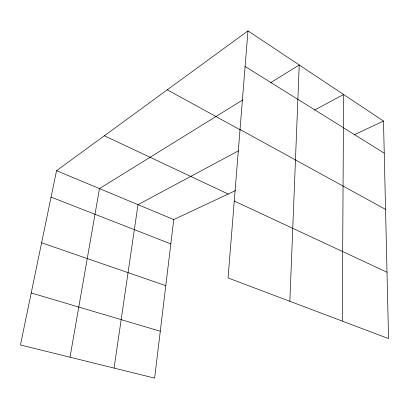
<?xml version="1.0" encoding="UTF-8"?>
<svg xmlns="http://www.w3.org/2000/svg" width="409" height="409" viewBox="0 0 409 409"><rect width="100%" height="100%" fill="white"/><g stroke="black" fill="none" stroke-linecap="round" stroke-linejoin="round"><path stroke-width="0.61" d="M342.272 321.096L343.606 94.51L314.562 110.072M289.858 301.295L299.23 64.985L270.451 82.797M247.977 30.885L228.058 277.951L388.55 338.58L383.499 121.054L247.977 30.885L56.539 170.681L20.45 344.966L154.633 378.115L173.759 219.582L235.64 190.512M114.075 368.1L138.002 204.669L238.452 150.849M70.016 357.21L99.479 188.595L242.859 99.868M354.056 134.883L383.499 121.054M31.222 292.951L160.287 331.244M41.611 242.788L165.783 285.686M51.064 197.112L170.824 243.902M56.539 170.681L173.759 219.582M234.255 201.054L387.011 272.22M104.351 135.762L228.166 194.024M240.027 129.5L385.549 209.398M167.276 89.811L240.385 129.934M245.103 66.478L384.245 153.176"/></g></svg>
